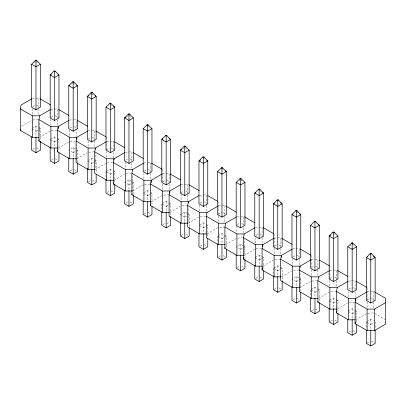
<?xml version="1.0" encoding="UTF-8"?>
<svg xmlns="http://www.w3.org/2000/svg" width="406" height="406" viewBox="0 0 406 406"><rect width="100%" height="100%" fill="white"/><g stroke="black" fill="none" stroke-linecap="round" stroke-linejoin="round"><path stroke-width="0.3" stroke-dasharray="2.03 1.52" d="M76.622 159.847L76.83 142.339M132.422 192.063L132.63 175.184M33.774 62.96L34.87 62.326M32.673 106.55L34.87 105.281M71.522 84.123L72.618 83.489M21.569 126.236L31.237 120.658M32.125 128.342L35.972 126.124L38.169 127.393M51.273 117.288L54.018 115.705M89.574 95.177L90.67 94.542M35.972 131.199L38.169 129.93M38.717 129.61L40.367 128.661L40.367 140.664M50.369 131.082L39.631 137.284L39.631 121.495M32.673 149.504L34.87 148.236M50.725 139.08L54.571 136.863L56.769 138.131M69.873 128.027L72.618 126.439M54.571 141.938L56.769 140.669M57.317 140.349L58.961 139.4L58.961 152.032M58.231 148.023L68.436 142.13M51.273 160.243L54.018 158.655M77.561 162.141L77.561 150.139L73.171 147.601L68.776 150.139L73.324 152.763M88.472 138.766L90.67 137.497M127.322 116.334L128.418 115.7M73.171 152.676L77.561 150.139M76.83 158.761L87.031 152.869M69.873 170.982L72.618 169.393M87.924 160.558L91.771 158.34L93.964 159.609M106.524 149.819L109.818 147.916M91.771 163.41L93.964 162.146M94.517 161.827L96.161 160.877L96.161 172.88M106.169 163.298L95.43 169.5L95.43 153.077M88.472 181.721L90.67 180.452M106.524 171.296L110.366 169.079L112.563 170.347M125.672 160.243L128.418 158.655M110.366 174.149L112.563 172.88M113.117 172.565L114.761 171.616L114.761 183.613M114.03 180.239L124.231 174.347M107.072 192.459L109.818 190.871M133.361 194.352L133.361 182.35L128.966 179.817L124.576 182.35L129.123 184.979M144.272 170.982L146.47 169.713M183.121 148.55L184.217 147.916M128.966 184.887L133.361 182.35M132.63 190.977L143.369 184.776M125.672 203.193L128.418 201.609M143.724 192.774L147.566 190.556L149.763 191.825M162.872 181.715L165.618 180.132M147.566 195.626L149.763 194.357M150.311 194.043L151.961 193.089L151.961 205.091M151.23 201.716L161.969 195.514M144.272 213.932L146.47 212.663M162.324 203.513L166.166 201.295L168.363 202.558M180.924 192.774L184.217 190.871M166.166 206.365L168.363 205.096M168.911 204.781L170.561 203.827L170.561 216.464M169.83 212.455L180.031 206.563M162.872 224.67L165.618 223.087M189.16 226.568L189.16 214.566L184.766 212.028L180.371 214.566L184.923 217.195M200.072 203.193L202.269 201.924M238.916 180.766L240.017 180.132M184.766 217.103L189.16 214.566M199.168 216.992L188.43 223.193L188.43 206.771M180.924 235.729L184.217 233.826M199.524 224.99L203.365 222.767L205.563 224.036M218.123 214.251L221.417 212.348M203.365 227.842L205.563 226.573M206.111 226.259L207.76 225.305L207.76 237.307M207.03 233.932L217.768 227.73M200.072 246.148L202.269 244.879M218.123 235.729L221.965 233.506L224.163 234.775M237.271 224.67L240.017 223.087M221.965 238.581L224.163 237.312M224.711 236.997L226.36 236.043L226.36 248.675M225.629 244.671L235.83 238.779M244.96 258.784L244.96 246.782L240.565 244.245L236.17 246.782L240.717 249.406M255.871 235.409L258.069 234.14M218.672 256.886L221.417 255.303M240.565 249.32L244.96 246.782M254.968 249.208L244.224 255.404L244.224 238.982M237.271 267.625L240.017 266.042M255.318 257.206L259.165 254.983L261.362 256.252M274.471 246.148L277.217 244.564M259.165 260.058L261.362 258.789M261.911 258.47L263.56 257.521L263.56 269.523M262.824 266.143L273.568 259.947M255.871 278.364L258.069 277.095M273.918 267.94L277.765 265.722L279.962 266.991M293.066 256.886L295.263 255.618M277.765 270.797L279.962 269.528M280.51 269.208L282.16 268.259L282.16 280.891M281.424 276.882L291.63 270.995M273.918 289.417L277.217 287.514M300.76 291L300.76 278.998L296.365 276.461L291.97 278.998L296.517 281.622M311.666 267.625L314.417 266.042M349.967 245.513L351.063 244.879M296.365 281.536L300.76 278.998M310.763 281.419L300.024 287.621L300.024 271.198M293.066 299.841L295.263 298.572M311.118 289.417L314.965 287.199L317.162 288.468M329.718 278.678L333.011 276.775M314.965 292.274L317.162 291.006M317.71 290.686L319.355 289.737L319.355 301.739M318.624 298.359L329.362 292.158M311.666 310.58L314.417 308.991M329.718 300.156L333.565 297.938L335.762 299.207M348.866 289.102L351.063 287.834M333.565 303.013L335.762 301.744M336.31 301.425L337.954 300.476L337.954 312.478M337.224 309.098L347.429 303.206M330.266 321.319L333.011 319.73M348.318 310.894L352.164 308.677L354.357 309.945M367.466 299.841L370.211 298.253M352.164 313.747L354.357 312.483M354.91 312.163L356.554 311.214L356.554 323.217M366.562 313.635L355.823 319.837L355.823 303.414M348.866 332.057L351.063 330.788M366.917 321.633L370.764 319.415L373.51 320.999M370.764 324.485L373.51 322.902M366.917 343.111L370.211 341.207M32.307 98.562L38.9 98.135L38.9 108.245M50.907 109.295L57.5 108.874L57.5 118.983M32.906 119.998L38.301 119.653M69.507 120.034L73.704 119.765M74.303 119.729L76.1 119.613L76.1 136.67M51.506 130.737L56.901 130.392M88.107 130.773L94.699 130.351L94.699 140.456M70.106 141.476L74.902 141.166M106.707 141.511L113.299 141.09L114.39 141.719M88.706 152.214L94.101 151.864M125.307 152.25L128.301 152.057M128.9 152.022L131.899 151.829L131.899 160.669M107.306 162.953L112.701 162.603M143.907 162.989L150.499 162.567L150.499 172.672M125.906 173.692L130.696 173.382M162.507 173.727L169.094 173.306L169.094 183.41M144.506 184.425L149.895 184.08M181.106 184.466L184.101 184.273M184.7 184.238L187.694 184.045L187.694 201.097M163.704 195.129L168.495 194.819M199.706 195.205L206.294 194.784L206.294 204.888M181.705 205.903L186.496 205.598M218.306 205.943L224.894 205.517L225.985 206.152M200.305 216.642L205.695 216.296M236.906 216.682L239.9 216.489M240.499 216.449L243.493 216.256L243.493 225.102M219.504 227.345L224.295 227.035M255.501 227.421L262.093 226.995L262.093 237.104M237.505 238.119L242.296 237.809M274.101 238.16L277.1 237.967M277.699 237.926L280.693 237.733L280.693 247.843M256.105 248.858L261.494 248.513M292.701 248.898L295.101 248.741M295.7 248.705L299.293 248.472L299.293 258.581M275.304 259.556L280.094 259.251M311.3 259.632L317.893 259.211L317.893 269.32M293.299 270.335L298.694 269.99M329.9 270.371L332.895 270.183M333.499 270.142L336.493 269.949L336.493 280.059M311.899 281.074L317.294 280.729M348.5 281.109L350.896 280.957M351.494 280.916L355.093 280.688L355.093 289.534M331.098 291.772L335.894 291.467M367.1 291.848L373.693 291.427L374.784 292.056M349.099 302.551L354.494 302.201M367.699 313.29L373.693 312.904M35.972 61.692L37.616 62.646M73.171 83.169L75.369 84.438M91.771 93.908L93.416 94.857M110.366 104.646L111.467 105.281M128.966 115.385L131.163 116.654M147.566 126.124L149.215 127.073M184.766 147.601L186.963 148.87M203.365 158.34L204.467 158.974M240.565 179.812L242.763 181.081M259.165 190.551L260.814 191.505M296.365 212.028L298.009 212.983M333.565 233.506L335.209 234.46M352.164 244.245L353.809 245.194M36.52 104.966L39.265 106.55M55.12 115.705L58.961 117.923M74.268 126.758L77.561 128.661M92.319 137.177L95.065 138.766M110.919 147.916L114.761 150.139M130.067 158.974L133.361 160.877M148.119 169.393L150.865 170.982M166.719 180.132L170.561 182.35M185.867 191.185L189.16 193.089M203.913 201.609L206.659 203.193M223.067 212.663L226.36 214.566M241.661 223.401L244.96 225.305M259.713 233.826L262.459 235.409M278.861 244.879L282.16 246.782M296.913 255.303L299.658 256.886M315.513 266.042L319.355 268.259M334.661 277.095L337.954 278.998M352.712 287.514L356.554 289.737M371.312 298.253L375.154 300.476M374.784 313.533L385.152 319.522M38.717 127.707L40.367 128.661M57.317 138.446L58.961 139.4M94.517 159.923L96.161 160.877M113.117 170.662L114.761 171.616M150.311 192.139L151.961 193.089M168.911 202.878L170.561 203.827M206.111 224.356L207.76 225.305M224.711 235.094L226.36 236.043M261.911 256.572L263.56 257.521M280.51 267.305L282.16 268.259M317.71 288.783L319.355 289.737M336.31 299.521L337.954 300.476M354.91 310.26L356.554 311.214M32.125 128.976L36.124 131.285M50.725 139.715L54.724 142.024M87.924 161.192L91.923 163.501M106.524 171.931L110.523 174.24M143.724 193.408L147.723 195.717M162.324 204.147L166.323 206.456M199.524 225.624L203.518 227.933M218.123 236.363L222.118 238.667M255.318 257.835L259.317 260.144M273.918 268.574L277.917 270.883M311.118 290.051L315.117 292.361M329.718 300.79L333.717 303.099M348.318 311.529L352.317 313.838M366.917 322.268L370.917 324.577M36.52 147.916L39.813 149.819M55.12 158.655L57.865 160.243M74.268 169.713L76.465 170.982M92.319 180.132L95.065 181.721M110.919 190.871L113.665 192.459M130.067 201.929L132.265 203.193M148.119 212.348L151.413 214.251M166.719 223.087L169.464 224.67M185.867 234.14L188.064 235.409M203.913 244.564L206.659 246.148M223.067 255.618L225.259 256.886M241.661 266.356L243.859 267.625M259.713 276.78L263.007 278.678M278.861 287.834L281.059 289.102M296.913 298.253L299.658 299.841M315.513 308.991L318.258 310.58M334.661 320.05L336.858 321.319M352.712 330.469L356.006 332.372M371.312 341.207L374.606 343.111M375.154 321.953L375.154 328.901M373.693 291.427L373.693 301.531M373.693 302.165L373.693 308.484M370.764 319.415L370.764 330.174M367.1 287.621L367.1 301.323M367.1 301.957L367.1 309.098M366.369 321.953L366.369 328.901M355.093 292.056L355.093 297.111M352.164 308.677L352.164 319.436M348.5 291.219L348.5 297.096M336.493 280.688L336.493 287.006M333.565 297.938L333.565 308.063M329.9 266.143L329.9 280.044M329.9 280.48L329.9 287.621M329.17 300.476L329.17 307.423M317.893 269.949L317.893 276.268M314.965 287.199L314.965 297.324M311.3 255.404L311.3 267.407M311.3 269.741L311.3 276.882M310.57 289.737L310.57 296.684M299.293 259.211L299.293 265.529M296.365 276.461L296.365 286.585M292.701 258.566L292.701 264.879M280.693 248.472L280.693 254.79M277.765 265.722L277.765 275.847M274.101 233.932L274.101 247.635M274.101 248.264L274.101 255.404M273.37 268.259L273.37 275.841M262.093 237.733L262.093 244.052M259.165 254.983L259.165 265.722M255.501 237.525L255.501 243.844M243.493 227.629L243.493 232.684M240.565 244.245L240.565 255.004M236.906 226.157L236.906 233.105M224.894 205.517L224.894 215.627M224.894 216.256L224.894 222.574M221.965 233.506L221.965 244.265M218.306 201.716L218.306 215.611M218.306 216.048L218.306 223.193M217.57 236.043L217.57 242.991M206.294 205.522L206.294 211.836M203.365 222.767L203.365 232.897M199.706 205.309L199.706 212.455M184.766 212.028L184.766 222.158M181.106 194.134L181.106 201.716M169.094 184.045L169.094 190.358M166.166 201.295L166.166 211.419M162.507 169.5L162.507 183.202M162.507 183.837L162.507 190.977M161.776 203.827L161.776 211.409M150.499 173.306L150.499 179.619M147.566 190.556L147.566 200.681M143.907 173.098L143.907 179.411M131.899 163.197L131.899 168.251M128.966 179.817L128.966 190.576M125.307 161.725L125.307 169.5M113.299 141.09L113.299 149.931M113.299 152.458L113.299 158.147M110.366 169.079L110.366 179.203M106.707 137.284L106.707 151.179M106.707 151.621L106.707 158.761M105.976 171.616L105.976 178.564M94.699 141.09L94.699 147.408M91.771 158.34L91.771 168.465M88.107 140.882L88.107 148.023M73.171 147.601L73.171 157.726M69.507 129.707L69.507 137.284M57.5 119.613L57.5 125.931M54.571 136.863L54.571 146.987M50.907 105.068L50.907 118.77M50.907 118.968L50.907 126.545M50.177 139.4L50.177 146.977M38.9 108.874L38.9 115.192M35.972 126.124L35.972 136.249M32.307 108.666L32.307 114.984"/><path stroke-width="0.61" d="M39.022 137.284L32.307 137.284L20.3 130.351L20.3 108.874L21.031 105.068L31.775 98.871M20.3 130.351L20.508 129.265M57.622 148.023L50.907 148.023L38.9 141.09L38.9 119.613L39.631 115.806L50.369 109.61M38.9 141.09L39.215 139.461M76.221 158.761L69.507 158.761L57.5 151.829L57.5 130.351L58.231 126.545L68.969 120.343M57.5 151.829L57.814 150.2M94.821 169.5L88.107 169.5L76.1 162.567L76.1 141.09L76.83 137.284L87.569 131.082M113.421 180.239L106.707 180.239L94.699 173.306L94.699 151.829L95.43 148.023L106.169 141.821M132.021 190.977L125.307 190.977L113.299 184.045L113.299 162.567L114.03 158.761L124.769 152.56M113.299 184.045L113.507 182.954M150.621 201.716L143.907 201.716L131.899 194.784L131.899 173.306L132.63 169.5L143.369 163.298M131.899 194.784L132.107 193.692M169.216 212.455L162.507 212.455L150.499 205.522L150.499 184.045L151.23 180.239L161.969 174.037M150.499 205.522L150.809 203.888M187.816 223.193L181.106 223.193L169.094 216.256L169.094 194.784L169.83 190.977L180.569 184.776M206.415 233.932L199.706 233.932L187.694 226.995L187.694 205.517L188.43 201.716L199.168 195.514M225.015 244.671L218.306 244.671L206.294 237.733L206.294 216.256L207.03 212.455L217.768 206.253M243.615 255.404L236.906 255.404L224.894 248.472L224.894 226.995L225.629 223.193L236.368 216.992M224.894 248.472L225.102 247.386M262.215 266.143L255.501 266.143L243.493 259.211L243.493 237.733L244.224 233.932L254.968 227.73M243.493 259.211L243.808 257.582M280.815 276.882L274.101 276.882L262.093 269.949L262.093 248.472L262.824 244.666L273.568 238.469M262.093 269.949L262.515 267.777M299.415 287.621L292.701 287.621L280.693 280.688L280.693 259.211L281.424 255.404L292.168 249.208M318.015 298.359L311.3 298.359L299.293 291.427L299.293 269.949L300.024 266.143L310.763 259.947M336.615 309.098L329.9 309.098L317.893 302.165L317.893 280.688L318.624 276.882L329.362 270.68M317.893 302.165L318.101 301.079M355.214 319.837L348.5 319.837L336.493 312.904L336.493 291.427L337.224 287.621L347.962 281.419M336.493 312.904L336.807 311.275M374.784 292.056L385.7 298.359L385.7 324.064L374.423 330.575L367.1 330.575L355.093 323.643L355.093 302.165L355.823 298.359L366.562 292.158M355.093 323.643L355.407 322.009M31.577 64.229L35.972 60.037L40.367 64.229L40.367 107.184L35.972 109.721L31.577 107.184L31.577 64.229L35.972 66.767L40.367 64.229M53.896 71.162L50.177 74.968L50.177 117.923L54.571 120.46L58.961 117.923L58.961 74.968L55.241 71.162L54.571 70.776L53.896 71.162L54.571 71.552L55.241 71.162M72.496 81.9L68.776 85.707L68.776 128.661L73.171 131.199L77.561 128.661L77.561 85.707L73.841 81.9L73.171 81.515L72.496 81.9L73.171 82.291L73.841 81.9M91.096 92.639L87.376 96.445L87.376 139.4L91.771 141.938L96.161 139.4L96.161 96.445L92.441 92.639L91.771 92.248L91.096 92.639L91.771 93.03L92.441 92.639M105.976 107.184L110.366 102.987L114.761 107.184L114.761 150.139L110.366 152.671L105.976 150.139L105.976 107.184L110.366 109.721L114.761 107.184L113.665 106.55M128.296 114.116L124.576 117.923L124.576 160.877L128.966 163.41L133.361 160.877L133.361 117.923L129.641 114.116L128.966 113.726L128.296 114.116L128.966 114.507L129.641 114.116M143.176 128.661L147.566 124.464L151.961 128.661L151.961 171.611L147.566 174.149L143.176 171.611L143.176 128.661L147.566 131.194L151.961 128.661M165.496 135.594L161.776 139.4L161.776 182.35L166.166 184.887L170.561 182.35L170.561 139.4L166.841 135.594L166.166 135.203L165.496 135.594L166.166 135.98L166.841 135.594M184.091 146.333L180.371 150.139L180.371 193.089L184.766 195.626L189.16 193.089L189.16 150.139L185.44 146.333L184.766 145.942L184.091 146.333L184.766 146.718L185.44 146.333M202.69 157.071L198.97 160.872L198.97 203.827L203.365 206.365L207.76 203.827L207.76 160.872L204.04 157.071L203.365 156.68L202.69 157.071L203.365 157.457L204.04 157.071M217.57 171.611L221.965 167.419L226.36 171.611L226.36 214.566L221.965 217.103L217.57 214.566L217.57 171.611L221.965 174.149L226.36 171.611L225.259 170.977M236.17 182.35L240.565 178.158L244.96 182.35L244.96 225.305L240.565 227.842L236.17 225.305L236.17 182.35L240.565 184.887L244.96 182.35M258.49 189.282L254.77 193.089L254.77 236.043L259.165 238.581L263.56 236.043L263.56 193.089L259.84 189.282L259.165 188.897L258.49 189.282L259.165 189.673L259.84 189.282M277.09 200.021L273.37 203.827L273.37 246.782L277.765 249.32L282.16 246.782L282.16 203.827L278.44 200.021L277.765 199.635L277.09 200.021L277.765 200.412L278.44 200.021M295.69 210.76L291.97 214.566L291.97 257.521L296.365 260.058L300.76 257.521L300.76 214.566L297.04 210.76L296.365 210.374L295.69 210.76L296.365 211.15L297.04 210.76M310.57 225.305L314.965 221.113L319.355 225.305L319.355 268.259L314.965 270.797L310.57 268.259L310.57 225.305L314.965 227.842L319.355 225.305L318.258 224.67M332.89 232.237L329.17 236.043L329.17 278.998L333.565 281.536L337.954 278.998L337.954 236.043L334.234 232.237L333.565 231.851L332.89 232.237L333.565 232.628L334.234 232.237M347.769 246.782L352.164 242.585L356.554 246.782L356.554 289.737L352.164 292.274L347.769 289.737L347.769 246.782L352.164 249.32L356.554 246.782M370.089 253.714L366.369 257.521L366.369 300.476L370.764 303.008L375.154 300.476L375.154 257.521L371.434 253.714L370.764 253.324L370.089 253.714L370.764 254.105L371.434 253.714M35.297 60.423L35.972 60.814L36.647 60.423M51.273 74.334L50.177 74.968L54.571 77.505L58.961 74.968L57.865 74.334M69.873 85.072L68.776 85.707L73.171 88.244L77.561 85.707L76.465 85.072M88.472 95.811L87.376 96.445L91.771 98.983L96.161 96.445L95.065 95.811M109.696 103.378L110.366 103.769L111.041 103.378M31.577 136.873L31.577 150.139L35.972 152.676L40.367 150.139L40.367 141.293M126.22 116.969L124.576 117.923L128.966 120.46L133.361 117.923M50.177 146.977L50.177 160.877L54.571 163.415L58.961 160.877L58.961 152.666M146.896 124.855L147.566 125.246L148.241 124.855M68.776 157.716L68.776 171.616L73.171 174.149L77.561 171.616L77.561 162.77M162.872 138.766L161.776 139.4L166.166 141.933L170.561 139.4L168.911 138.446M87.376 168.454L87.376 182.355L91.771 184.887L96.161 182.355L96.161 174.138M181.472 149.504L180.371 150.139L184.766 152.671L189.16 150.139M105.976 179.828L105.976 193.089L110.366 195.626L114.761 193.089L114.761 184.248M200.62 159.923L198.97 160.872L203.365 163.41L207.76 160.872L206.659 160.238M124.576 189.932L124.576 203.827L128.966 206.365L133.361 203.827L133.361 194.987M221.29 167.81L221.965 168.196L222.64 167.81M143.176 201.305L143.176 214.566L147.566 217.103L151.961 214.566L151.961 206.355M239.89 178.549L240.565 178.934L241.24 178.549M161.776 212.039L161.776 225.305L166.166 227.842L170.561 225.305L170.561 216.464M255.871 192.454L254.77 193.089L259.165 195.626L263.56 193.089L262.459 192.454M180.371 222.148L180.371 236.043L184.766 238.581L189.16 236.043L189.16 227.832M274.471 203.193L273.37 203.827L277.765 206.365L282.16 203.827L280.51 202.878M198.97 233.516L198.97 246.782L203.365 249.32L207.76 246.782L207.76 238.571M293.066 213.932L291.97 214.566L296.365 217.103L300.76 214.566L299.658 213.932M217.57 243.625L217.57 257.521L221.965 260.058L226.36 257.521L226.36 249.309M314.29 221.498L314.965 221.889L315.635 221.498M236.17 254.993L236.17 268.259L240.565 270.797L244.96 268.259L244.96 259.414M330.819 235.094L329.17 236.043L333.565 238.581L337.954 236.043M254.77 265.103L254.77 278.998L259.165 281.536L263.56 278.998L263.56 270.787M351.489 242.976L352.164 243.367L352.834 242.976M273.37 275.841L273.37 289.737L277.765 292.274L282.16 289.737L282.16 280.891M367.466 256.886L366.369 257.521L370.764 260.058L375.154 257.521L373.51 256.567M291.97 286.575L291.97 300.476L296.365 303.013L300.76 300.476L300.76 292.264M310.57 297.948L310.57 311.214L314.965 313.752L319.355 311.214L319.355 302.368M329.17 308.052L329.17 321.953L333.565 324.485L337.954 321.953L337.954 313.107M355.093 302.165L367.1 309.098L374.423 309.098L385.7 302.587M347.769 319.426L347.769 332.692L352.164 335.224L356.554 332.692L356.554 324.475M366.369 330.164L366.369 343.425L370.764 345.963L375.154 343.425L375.154 330.164M20.3 108.874L32.307 115.806L39.631 115.806M38.9 119.613L50.907 126.545L58.231 126.545L58.231 129.072M57.5 130.351L69.507 137.284L76.83 137.284L76.83 139.182M76.1 141.09L88.107 148.023L95.43 148.023L95.43 149.286M94.699 151.829L106.707 158.761L114.03 158.761L114.03 160.025M113.299 162.567L125.307 169.5L132.63 169.5M131.899 173.306L143.907 180.239L151.23 180.239L151.23 182.766M150.499 184.045L162.507 190.977L169.83 190.977L169.83 192.87M169.094 194.784L181.106 201.716L188.43 201.716L188.43 202.98M187.694 205.517L199.706 212.455L207.03 212.455M206.294 216.256L218.306 223.193L225.629 223.193M224.894 226.995L236.906 233.932L244.224 233.932M243.493 237.733L255.501 244.666L262.824 244.666L262.824 246.564M262.093 248.472L274.101 255.404L281.424 255.404L281.424 257.302M280.693 259.211L292.701 266.143L300.024 266.143L300.024 267.407M299.293 269.949L311.3 276.882L318.624 276.882M317.893 280.688L329.9 287.621L337.224 287.621M336.493 291.427L348.5 298.359L355.823 298.359L355.823 300.887M39.991 98.765L50.364 104.753M58.591 109.503L68.964 115.492M77.191 120.242L87.564 126.23M95.791 130.981L106.159 136.969M114.934 142.034L124.759 147.708M132.99 152.458L143.359 158.447M151.59 163.197L161.958 169.185M170.19 173.935L180.558 179.924M188.785 184.674L199.158 190.663M207.933 195.728L217.758 201.401M226.533 206.466L236.358 212.14M244.585 216.89L254.958 222.879M263.184 227.629L273.558 233.612M281.784 238.363L292.158 244.351M300.384 249.101L310.757 255.09M319.532 260.155L329.357 265.828M337.584 270.579L347.957 276.567M356.184 281.317L366.557 287.306M374.423 309.098L374.423 330.575M370.764 254.105L370.764 303.008M370.764 330.174L370.764 345.963M367.1 309.098L367.1 330.575M352.164 243.367L352.164 292.274M352.164 319.436L352.164 335.224M348.5 298.359L348.5 319.837M333.565 232.628L333.565 281.536M333.565 308.697L333.565 324.485M329.9 287.621L329.9 309.098M314.965 221.889L314.965 270.797M314.965 297.958L314.965 313.752M311.3 276.882L311.3 298.359M296.365 211.15L296.365 260.058M296.365 287.22L296.365 303.013M292.701 266.143L292.701 287.621M277.765 200.412L277.765 249.32M277.765 276.481L277.765 292.274M274.101 255.404L274.101 276.882M259.165 189.673L259.165 238.581M259.165 266.372L259.165 281.536M255.501 244.666L255.501 266.143M240.565 178.934L240.565 227.842M240.565 255.004L240.565 270.797M236.906 233.932L236.906 255.404M221.965 168.196L221.965 217.103M221.965 244.899L221.965 260.058M218.306 223.193L218.306 244.671M203.365 157.457L203.365 206.365M203.365 233.526L203.365 249.32M199.706 212.455L199.706 233.932M184.766 146.718L184.766 195.626M184.766 222.787L184.766 238.581M181.106 201.716L181.106 223.193M166.166 135.98L166.166 184.887M166.166 212.049L166.166 227.842M162.507 190.977L162.507 212.455M147.566 125.246L147.566 174.149M147.566 201.31L147.566 217.103M143.907 180.239L143.907 201.716M128.966 114.507L128.966 163.41M128.966 190.576L128.966 206.365M125.307 169.5L125.307 190.977M110.366 103.769L110.366 152.671M110.366 179.838L110.366 195.626M106.707 158.761L106.707 180.239M91.771 93.03L91.771 141.938M91.771 169.099L91.771 184.887M88.107 148.023L88.107 169.5M73.171 82.291L73.171 131.199M73.171 158.36L73.171 174.149M69.507 137.284L69.507 158.761M54.571 71.552L54.571 120.46M54.571 148.251L54.571 163.415M50.907 126.545L50.907 148.023M35.972 60.814L35.972 109.721M35.972 136.883L35.972 152.676M32.307 115.806L32.307 137.284"/></g></svg>
